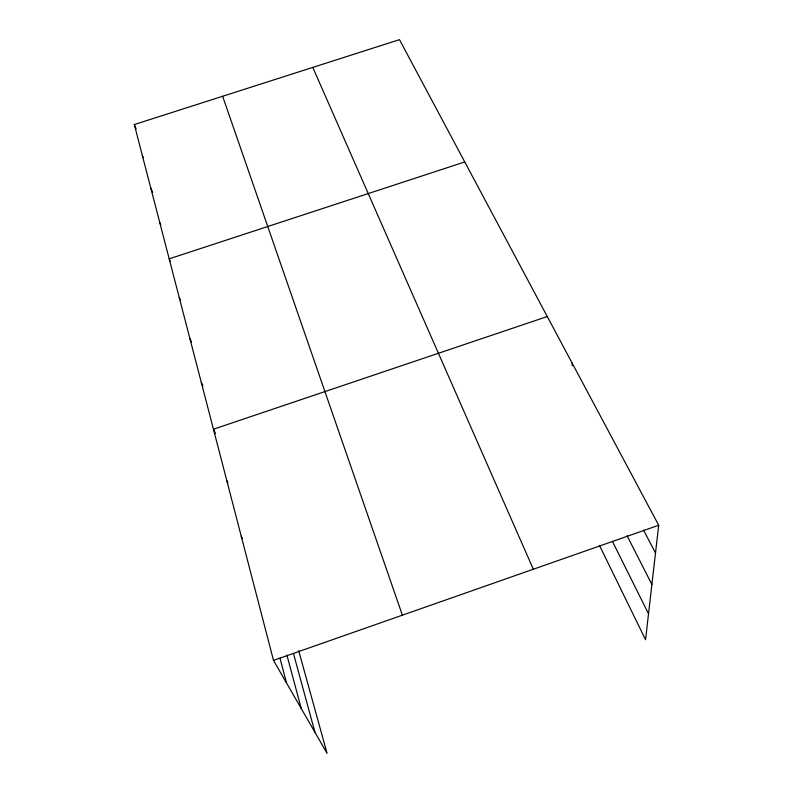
<?xml version="1.0" encoding="UTF-8"?>
<svg xmlns="http://www.w3.org/2000/svg" width="793" height="793" viewBox="0 0 793 793"><rect width="100%" height="100%" fill="white"/><g stroke="black" fill="none" stroke-linecap="round" stroke-linejoin="round"><path stroke-width="1.19" d="M298.693 650.686L327.073 753.35L273.506 660.4L134.304 124.551L399.474 39.65L658.696 525.253L645.552 639.713L599.429 545.346M273.506 660.4L658.696 525.253M547.279 316.536L213.456 429.221L215.527 433.543M464.757 161.941L169.187 258.835L170.178 261.085M643.529 530.071L655.514 553.008M241.25 536.207L242.361 538.368M627.075 535.761L651.896 584.471M612.563 541.659L648.525 613.812M226.848 480.796L227.928 482.967M201.303 382.474L202.869 385.794M189.923 338.661L191.42 341.942M179.238 297.534L180.239 299.754M312.789 67.405L533.332 569.235M159.71 222.367L160.701 224.637M150.769 187.941L152.662 192.352M142.314 155.388L143.246 157.599M134.304 124.551L136.168 129.001M222.635 96.27L402.378 615.18M293.499 653.62L314.99 732.375M286.907 655.107L301.271 708.575M279.979 658.16L286.541 683.001M572.189 363.194L572.219 365.672"/></g></svg>
